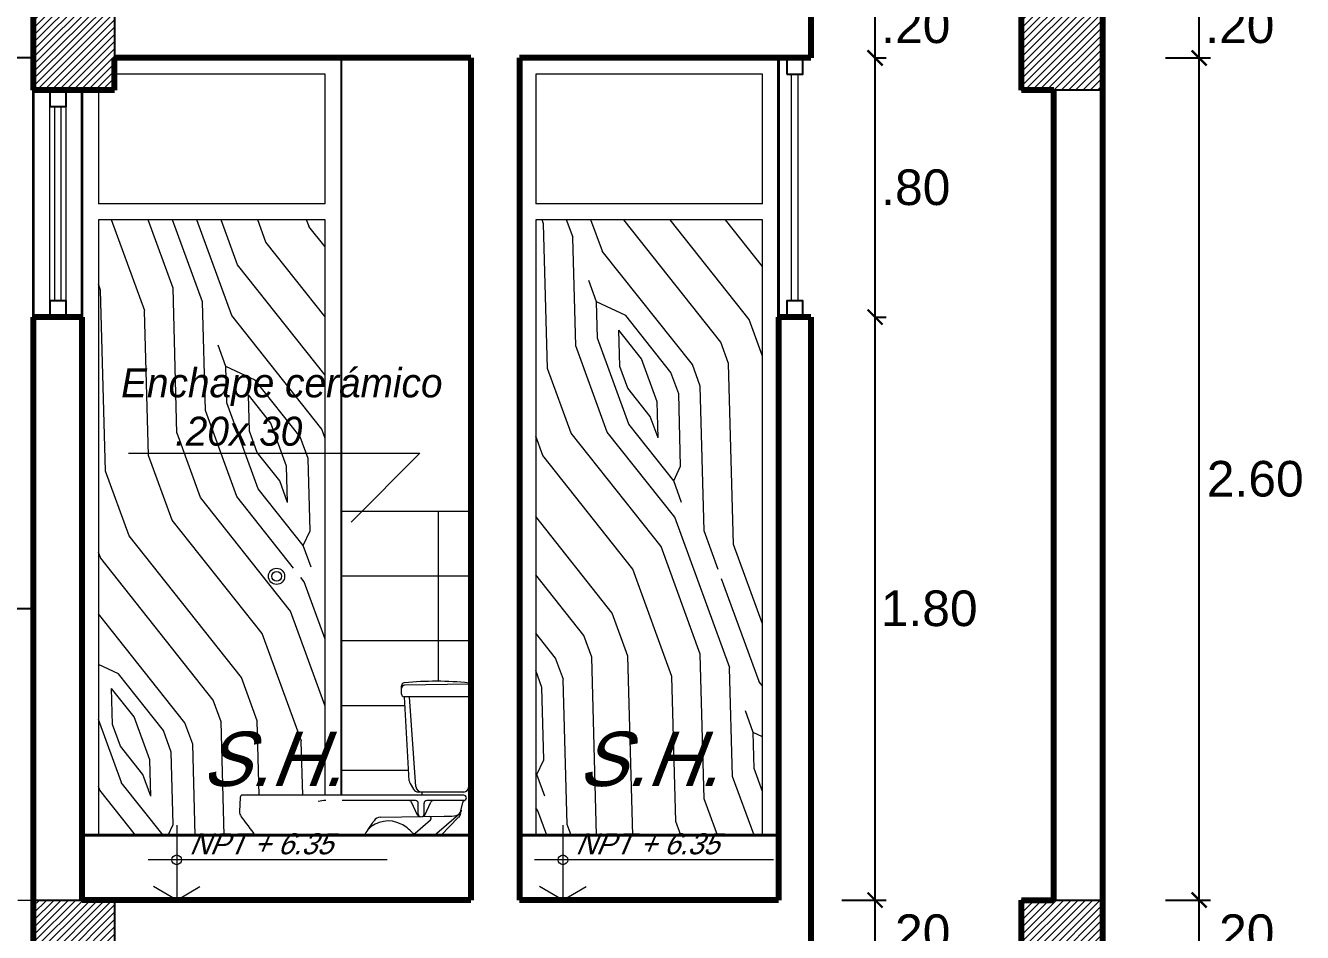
# Model space of a CAD drawing. Header units: millimetres. Extents: x 3779 to 7711, y 1445 to 3132.
# Drawn here: x 3961.246 to 3965.188, y 1478.683 to 1481.483 of the extents above; entities that cross this region are included whole.
import ezdxf

# ---------------------------------------------------------------- set-up
doc = ezdxf.new("R2010")
doc.units = ezdxf.units.MM
doc.header["$PDMODE"] = 3
doc.linetypes.add('HIDDEN', pattern=[9.525, 6.35, -3.175])
for name, color, linetype, lineweight in [('cotas', 7, 'Continuous', 5), ('pluma 0.0', 33, 'Continuous', 0), ('pluma 1', 1, 'Continuous', 9), ('pluma 2', 2, 'Continuous', 20), ('pluma 2.5', 30, 'Continuous', 25), ('pluma 3.5', 253, 'Continuous', 35), ('pluma 4', 34, 'Continuous', 40), ('pluma 8', 98, 'Continuous', 80), ('proyecciones', 32, 'HIDDEN', 9), ('SANITARIOS', 40, 'Continuous', 9), ('TEXTO', 7, 'Continuous', 9), ('TEXTURAS', 35, 'Continuous', 5)]:
    doc.layers.add(name, color=color, linetype=linetype, lineweight=lineweight)
doc.styles.add('nombreambiente', font='stylu.ttf', dxfattribs={"oblique": 20})
doc.styles.get("Standard").update_dxf_attribs({"font": 'arial.ttf'})
doc.dimstyles.new('INTERIOR', dxfattribs={"dimtxt": 0.11, "dimasz": 0.0465, "dimexe": 0.0345, "dimexo": 0.195, "dimgap": 0.0295, "dimtad": 2, "dimtih": 1, "dimtoh": 1, "dimzin": 4, "dimdsep": 46, "dimtxsty": 'Standard', "dimblk": 'ARCHTICK', "dimcen": 0, "dimdle": 0.06, "dimclrd": 256, "dimclre": 256, "dimclrt": 256, "dimadec": 0, "dimazin": 0, "dimtfac": 1, "dimtmove": 0, "dimatfit": 3, "dimldrblk": 'ARCHTICK', "dimfxl": 0.0345, "dimtolj": 1, "dimtzin": 0, "dimlwe": 25, "dimarcsym": 0})

# ---------------------------------------------------------------- blocks, each defined once
blk = doc.blocks.new('ttryt')
at = {"layer": 'pluma 1'}
for p, q in [((1118.6396, 393.5141), (1118.6396, 393.2829)), ((1119.2894, 393.4071), (1118.5516, 393.4071)), ((1118.6396, 393.2829), (1118.5676, 393.3244)), ((1118.6396, 393.2829), (1118.7115, 393.3244))]:
    blk.add_line(p, q, dxfattribs=at)
at = {"layer": 'pluma 1', "linetype": 'Continuous'}
blk.add_circle((1118.6396, 393.4071), 0.015, dxfattribs=at)
blk = doc.blocks.new('_ArchTick')
at = {"color": 0, "linetype": 'ByBlock', "lineweight": 40, "const_width": 0.15}
blk.add_lwpolyline([(-0.5, -0.5), (0.5, 0.5)], dxfattribs=at)
blk = doc.blocks.new('*D848')
at = {"layer": 'cotas', "lineweight": -2, "transparency": 16777216}
blk.add_line((3963.8686, 1478.5228), (3963.8686, 1478.8428), dxfattribs=at)
at = {"layer": 'cotas', "lineweight": 25, "transparency": 16777216}
for p, q in [((3963.7657, 1478.7828), (3963.9031, 1478.7828)), ((3963.8657, 1478.5828), (3963.9031, 1478.5828))]:
    blk.add_line(p, q, dxfattribs=at)
at = {"layer": 'Defpoints', "color": 0, "transparency": 16777216}
for p in [(3963.5707, 1478.7828), (3963.8686, 1478.7828), (3963.6707, 1478.5828)]:
    blk.add_point(p, dxfattribs=at)
at = {"layer": 'cotas', "lineweight": -2, "transparency": 16777216, "xscale": 0.04649999999999999, "yscale": 0.04649999999999999, "zscale": 0.04649999999999999}
for p, rotation in [((3963.8686, 1478.7828), 90), ((3963.8686, 1478.5828), 270)]:
    blk.add_blockref('_ArchTick', p, dxfattribs=dict(at, rotation=rotation))
at = {"layer": 'cotas', "transparency": 16777216, "insert": (3963.9943, 1478.6828), "char_height": 0.11, "attachment_point": 5}
blk.add_mtext('\\A1;.20', dxfattribs=at)
blk = doc.blocks.new('*D786')
at = {"layer": 'cotas', "lineweight": -2, "transparency": 16777216}
blk.add_line((3963.8686, 1478.7228), (3963.8686, 1480.6428), dxfattribs=at)
at = {"layer": 'cotas', "lineweight": 25, "transparency": 16777216}
for p, q in [((3963.8657, 1480.5828), (3963.9031, 1480.5828)), ((3963.7657, 1478.7828), (3963.9031, 1478.7828))]:
    blk.add_line(p, q, dxfattribs=at)
at = {"layer": 'Defpoints', "color": 0, "transparency": 16777216}
for p in [(3963.6707, 1480.5828), (3963.8686, 1480.5828), (3963.5707, 1478.7828)]:
    blk.add_point(p, dxfattribs=at)
at = {"layer": 'cotas', "lineweight": -2, "transparency": 16777216, "xscale": 0.04649999999999999, "yscale": 0.04649999999999999, "zscale": 0.04649999999999999}
for p, rotation in [((3963.8686, 1480.5828), 90), ((3963.8686, 1478.7828), 270)]:
    blk.add_blockref('_ArchTick', p, dxfattribs=dict(at, rotation=rotation))
at = {"layer": 'cotas', "transparency": 16777216, "insert": (3964.0356, 1479.6828), "char_height": 0.11, "attachment_point": 5}
blk.add_mtext('\\A1;1.80', dxfattribs=at)
blk = doc.blocks.new('*D787')
at = {"layer": 'cotas', "lineweight": -2, "transparency": 16777216}
blk.add_line((3963.8686, 1480.5228), (3963.8686, 1481.4428), dxfattribs=at)
at = {"layer": 'cotas', "lineweight": 25, "transparency": 16777216}
for p, q in [((3963.8657, 1481.3828), (3963.9031, 1481.3828)), ((3963.8657, 1480.5828), (3963.9031, 1480.5828))]:
    blk.add_line(p, q, dxfattribs=at)
at = {"layer": 'Defpoints', "color": 0, "transparency": 16777216}
for p in [(3963.6707, 1481.3828), (3963.8686, 1481.3828), (3963.6707, 1480.5828)]:
    blk.add_point(p, dxfattribs=at)
at = {"layer": 'cotas', "lineweight": -2, "transparency": 16777216, "xscale": 0.04649999999999999, "yscale": 0.04649999999999999, "zscale": 0.04649999999999999}
for p, rotation in [((3963.8686, 1481.3828), 90), ((3963.8686, 1480.5828), 270)]:
    blk.add_blockref('_ArchTick', p, dxfattribs=dict(at, rotation=rotation))
at = {"layer": 'cotas', "transparency": 16777216, "insert": (3963.9943, 1480.9828), "char_height": 0.11, "attachment_point": 5}
blk.add_mtext('\\A1;.80', dxfattribs=at)
blk = doc.blocks.new('*D788')
at = {"layer": 'cotas', "lineweight": -2, "transparency": 16777216}
blk.add_line((3963.8686, 1481.3228), (3963.8686, 1481.6428), dxfattribs=at)
at = {"layer": 'cotas', "lineweight": 25, "transparency": 16777216}
for p, q in [((3963.7657, 1481.5828), (3963.9031, 1481.5828)), ((3963.8657, 1481.3828), (3963.9031, 1481.3828))]:
    blk.add_line(p, q, dxfattribs=at)
at = {"layer": 'Defpoints', "color": 0, "transparency": 16777216}
for p in [(3963.5707, 1481.5828), (3963.8686, 1481.5828), (3963.6707, 1481.3828)]:
    blk.add_point(p, dxfattribs=at)
at = {"layer": 'cotas', "lineweight": -2, "transparency": 16777216, "xscale": 0.04649999999999999, "yscale": 0.04649999999999999, "zscale": 0.04649999999999999}
for p, rotation in [((3963.8686, 1481.5828), 90), ((3963.8686, 1481.3828), 270)]:
    blk.add_blockref('_ArchTick', p, dxfattribs=dict(at, rotation=rotation))
at = {"layer": 'cotas', "transparency": 16777216, "insert": (3963.9943, 1481.4828), "char_height": 0.11, "attachment_point": 5}
blk.add_mtext('\\A1;.20', dxfattribs=at)
blk = doc.blocks.new('*D663')
at = {"layer": 'cotas', "lineweight": -2, "transparency": 16777216}
blk.add_line((3964.8692, 1478.5228), (3964.8692, 1478.8428), dxfattribs=at)
at = {"layer": 'cotas', "lineweight": 25, "transparency": 16777216}
for p, q in [((3964.7657, 1478.7828), (3964.9037, 1478.7828)), ((3964.7657, 1478.5828), (3964.9037, 1478.5828))]:
    blk.add_line(p, q, dxfattribs=at)
at = {"layer": 'Defpoints', "color": 0, "transparency": 16777216}
for p in [(3964.5707, 1478.7828), (3964.8692, 1478.7828), (3964.5707, 1478.5828)]:
    blk.add_point(p, dxfattribs=at)
at = {"layer": 'cotas', "lineweight": -2, "transparency": 16777216, "xscale": 0.04649999999999999, "yscale": 0.04649999999999999, "zscale": 0.04649999999999999}
for p, rotation in [((3964.8692, 1478.7828), 90), ((3964.8692, 1478.5828), 270)]:
    blk.add_blockref('_ArchTick', p, dxfattribs=dict(at, rotation=rotation))
at = {"layer": 'cotas', "transparency": 16777216, "insert": (3964.9948, 1478.6828), "char_height": 0.11, "attachment_point": 5}
blk.add_mtext('\\A1;.20', dxfattribs=at)
blk = doc.blocks.new('*D664')
at = {"layer": 'cotas', "lineweight": -2, "transparency": 16777216}
blk.add_line((3964.8692, 1478.7228), (3964.8692, 1481.4428), dxfattribs=at)
at = {"layer": 'cotas', "lineweight": 25, "transparency": 16777216}
for p, q in [((3964.7657, 1481.3828), (3964.9037, 1481.3828)), ((3964.7657, 1478.7828), (3964.9037, 1478.7828))]:
    blk.add_line(p, q, dxfattribs=at)
at = {"layer": 'Defpoints', "color": 0, "transparency": 16777216}
for p in [(3964.5707, 1481.3828), (3964.8692, 1481.3828), (3964.5707, 1478.7828)]:
    blk.add_point(p, dxfattribs=at)
at = {"layer": 'cotas', "lineweight": -2, "transparency": 16777216, "xscale": 0.04649999999999999, "yscale": 0.04649999999999999, "zscale": 0.04649999999999999}
for p, rotation in [((3964.8692, 1481.3828), 90), ((3964.8692, 1478.7828), 270)]:
    blk.add_blockref('_ArchTick', p, dxfattribs=dict(at, rotation=rotation))
at = {"layer": 'cotas', "transparency": 16777216, "insert": (3965.0423, 1480.0828), "char_height": 0.11, "attachment_point": 5}
blk.add_mtext('\\A1;2.60', dxfattribs=at)
blk = doc.blocks.new('*D665')
at = {"layer": 'cotas', "lineweight": -2, "transparency": 16777216}
blk.add_line((3964.8692, 1481.3228), (3964.8692, 1481.6428), dxfattribs=at)
at = {"layer": 'cotas', "lineweight": 25, "transparency": 16777216}
for p, q in [((3964.7657, 1481.5828), (3964.9037, 1481.5828)), ((3964.7657, 1481.3828), (3964.9037, 1481.3828))]:
    blk.add_line(p, q, dxfattribs=at)
at = {"layer": 'Defpoints', "color": 0, "transparency": 16777216}
for p in [(3964.5707, 1481.5828), (3964.8692, 1481.5828), (3964.5707, 1481.3828)]:
    blk.add_point(p, dxfattribs=at)
at = {"layer": 'cotas', "lineweight": -2, "transparency": 16777216, "xscale": 0.04649999999999999, "yscale": 0.04649999999999999, "zscale": 0.04649999999999999}
for p, rotation in [((3964.8692, 1481.5828), 90), ((3964.8692, 1481.3828), 270)]:
    blk.add_blockref('_ArchTick', p, dxfattribs=dict(at, rotation=rotation))
at = {"layer": 'cotas', "transparency": 16777216, "insert": (3964.9948, 1481.4828), "char_height": 0.11, "attachment_point": 5}
blk.add_mtext('\\A1;.20', dxfattribs=at)

msp = doc.modelspace()

# ---------------------------------------------------------------- hatches: boundary and pattern name
at = {"layer": 'TEXTURAS'}
h = msp.add_hatch(dxfattribs=at)
h.set_pattern_fill('LINE', color=256, scale=0.005, angle=45)
h.set_pattern_definition([(45, (-196.371848, 133.283055), (-0.01122532015, 0.01122532015), [])])
h.paths.add_polyline_path([(3961.5207, 1481.5828), (3961.4207, 1481.5828), (3961.2707, 1481.5828), (3961.2707, 1481.2828), (3961.5207, 1481.2828), (3961.5207, 1481.3828)])
h = msp.add_hatch(dxfattribs=at)
h.set_pattern_fill('LINE', color=256, scale=0.005, angle=45)
h.set_pattern_definition([(45, (-193.321848, 133.283055), (-0.01122532015, 0.01122532015), [])])
h.paths.add_polyline_path([(3964.5707, 1481.5828), (3964.4707, 1481.5828), (3964.3207, 1481.5828), (3964.3207, 1481.2828), (3964.5707, 1481.2828), (3964.5707, 1481.3828)])
h = msp.add_hatch(dxfattribs=at)
h.set_pattern_fill('WOODFACE', color=256, angle=65, pattern_type=2)
h.set_pattern_definition([(65, (-106.3608, 54.7613), (-0.48368953, 1.32892605), [0.05, -0.95]), (155, (-106.5089, 55.2717), (-1.32892605, -0.48368953), [0.1, -0.9]), (110, (-106.5028, 55.0482), (-0.90630779, 0.42261826), [0.0707, -0.2121, 0.0707, -0.1414, 0.495, -0.42431356]), (110, (-106.3366, 54.6948), (-0.90630779, 0.42261826), [0.07071, -0.14142, 0.07071, -1.13137356]), (110, (-106.2793, 55.0543), (-0.90630779, 0.42261826), [0.07071, -1.34350356]), (110, (-106.1917, 55.1238), (-0.90630779, 0.42261826), [0.07071, -1.34350356]), (110, (-106.34574, 55.0301), (-0.90630779, 0.42261826), [0.07071, -1.34350356]), (110, (-106.4122, 55.0059), (-0.90630779, 0.42261826), [0.14142, -1.27279356]), (110, (-106.9863, 55.54945), (-0.90630779, 0.42261826), [0.14142, -1.27279356]), (110, (-106.4998, 54.9364), (-0.90630779, 0.42261826), [0.28284, -1.13137356]), (110, (-106.5662, 54.9122), (-0.90630779, 0.42261826), [0.28284, -1.13137356]), (110, (-106.5634, 55.6281), (-0.90630779, 0.42261826), [0.28284, -1.13137356]), (110, (-106.678, 54.9092), (-0.90630779, 0.42261826), [0.212132, -1.20208156]), (110, (-106.89845, 54.7913), (-0.90630779, 0.42261826), [0.212132, -1.20208156]), (110, (-106.76555, 54.8397), (-0.90630779, 0.42261826), [0.212132, -1.20208156]), (110, (-106.76274, 55.55556), (-0.90630779, 0.42261826), [0.3535534, -1.06066016]), (110, (-106.8503, 55.48606), (-0.90630779, 0.42261826), [0.3535534, -1.06066016]), (110, (-106.5815, 55.471), (-0.90630779, 0.42261826), [0.49497475, -0.91923882]), (91.565051, (-106.40914, 54.89415), (0.42261826, 0.906307787), [0.1118034, -2.12426458]), (91.565051, (-106.5965, 55.2022), (0.42261826, 0.906307787), [0.1118034, -2.12426458]), (91.565051, (-106.527, 55.1146), (0.42261826, 0.906307787), [0.1118034, -2.12426458]), (91.565051, (-106.33964, 54.80657), (0.42261826, 0.906307787), [0.2236068, -2.01246118]), (91.565051, (-106.66295, 55.178), (0.42261826, 0.906307787), [0.3354102, -1.90065778]), (91.565051, (-106.75053, 55.1085), (0.42261826, 0.906307787), [0.4472136, -1.78885438]), (91.565051, (-106.8381, 55.039), (0.42261826, 0.906307787), [0.4472136, -1.78885438]), (91.565051, (-107.1734, 55.02985), (0.42261826, 0.906307787), [0.4472136, -1.78885438]), (91.565051, (-107.08276, 54.9876), (0.42261826, 0.906307787), [0.559017, -1.67705098]), (91.565051, (-106.971, 54.99064), (0.42261826, 0.906307787), [0.559017, -1.67705098]), (128.434949, (-106.46056, 55.1388), (-0.906307787, 0.42261826), [0.1118034, -2.12426458]), (128.434949, (-106.4333, 54.9606), (-0.906307787, 0.42261826), [0.1118034, -2.12426458]), (128.434949, (-106.36077, 54.76125), (-0.906307787, 0.42261826), [0.2236068, -2.01246118]), (128.434949, (-106.36993, 55.09654), (-0.906307787, 0.42261826), [0.2236068, -2.01246118]), (128.434949, (-106.3577, 54.6495), (-0.906307787, 0.42261826), [0.3354102, -1.90065778]), (128.434949, (-106.39998, 54.55886), (-0.906307787, 0.42261826), [0.4472136, -1.78885438]), (128.434949, (-106.06493, 55.39567), (-0.906307787, 0.42261826), [0.4472136, -1.78885438]), (128.434949, (-106.3035, 55.12072), (-0.906307787, 0.42261826), [0.4472136, -1.78885438]), (128.434949, (-106.12833, 55.25972), (-0.906307787, 0.42261826), [0.559017, -1.67705098]), (128.434949, (-106.2159, 55.19022), (-0.906307787, 0.42261826), [0.559017, -1.67705098])])
h.paths.add_polyline_path([(3962.0957, 1479.7824, -1), (3962.0457, 1479.7824, -1)], flags=16)
h.paths.add_polyline_path([(3962.0857, 1479.7824, -1), (3962.0557, 1479.7824, -1)], flags=0)
edge = h.paths.add_edge_path()
edge.add_line((3961.9154, 1479.1068), (3962.1707, 1479.1068))
edge.add_line((3962.1707, 1479.1068), (3962.1707, 1480.8828))
edge.add_line((3962.1707, 1480.8828), (3961.4707, 1480.8828))
edge.add_line((3961.4707, 1480.8828), (3961.4707, 1478.9828))
edge.add_line((3961.4707, 1478.9828), (3961.9557, 1478.9828))
edge.add_arc((3962.7547, 1479.6436), 1.0369, 215.532, 219.5937, ccw=False)
edge.add_arc((3961.9336, 1479.0565), 0.0275, 181.2152, 214.3134, ccw=False)
edge.add_line((3961.9061, 1479.056), (3961.9082, 1479.0999))
edge.add_arc((3961.9154, 1479.0996), 0.0072, 90, 177.2965, ccw=False)
h = msp.add_hatch(dxfattribs=at)
h.set_pattern_fill('WOODFACE', color=256, angle=65, pattern_type=2)
h.set_pattern_definition([(65, (-104.6108, 49.1613), (-0.48368953, 1.32892605), [0.05, -0.95]), (155, (-104.7589, 49.6717), (-1.32892605, -0.48368953), [0.1, -0.9]), (110, (-104.7528, 49.4482), (-0.90630779, 0.42261826), [0.0707, -0.2121, 0.0707, -0.1414, 0.495, -0.42431356]), (110, (-104.5866, 49.0948), (-0.90630779, 0.42261826), [0.07071, -0.14142, 0.07071, -1.13137356]), (110, (-104.5293, 49.4543), (-0.90630779, 0.42261826), [0.07071, -1.34350356]), (110, (-104.4417, 49.5238), (-0.90630779, 0.42261826), [0.07071, -1.34350356]), (110, (-104.59574, 49.4301), (-0.90630779, 0.42261826), [0.07071, -1.34350356]), (110, (-104.6622, 49.4059), (-0.90630779, 0.42261826), [0.14142, -1.27279356]), (110, (-105.2363, 49.94945), (-0.90630779, 0.42261826), [0.14142, -1.27279356]), (110, (-104.7498, 49.3364), (-0.90630779, 0.42261826), [0.28284, -1.13137356]), (110, (-104.8162, 49.3122), (-0.90630779, 0.42261826), [0.28284, -1.13137356]), (110, (-104.8134, 50.0281), (-0.90630779, 0.42261826), [0.28284, -1.13137356]), (110, (-104.928, 49.3092), (-0.90630779, 0.42261826), [0.212132, -1.20208156]), (110, (-105.14845, 49.1913), (-0.90630779, 0.42261826), [0.212132, -1.20208156]), (110, (-105.01555, 49.2397), (-0.90630779, 0.42261826), [0.212132, -1.20208156]), (110, (-105.01274, 49.95556), (-0.90630779, 0.42261826), [0.3535534, -1.06066016]), (110, (-105.1003, 49.88606), (-0.90630779, 0.42261826), [0.3535534, -1.06066016]), (110, (-104.8315, 49.871), (-0.90630779, 0.42261826), [0.49497475, -0.91923882]), (91.565051, (-104.65914, 49.29415), (0.42261826, 0.906307787), [0.1118034, -2.12426458]), (91.565051, (-104.8465, 49.6022), (0.42261826, 0.906307787), [0.1118034, -2.12426458]), (91.565051, (-104.777, 49.5146), (0.42261826, 0.906307787), [0.1118034, -2.12426458]), (91.565051, (-104.58964, 49.20657), (0.42261826, 0.906307787), [0.2236068, -2.01246118]), (91.565051, (-104.91295, 49.578), (0.42261826, 0.906307787), [0.3354102, -1.90065778]), (91.565051, (-105.00053, 49.5085), (0.42261826, 0.906307787), [0.4472136, -1.78885438]), (91.565051, (-105.0881, 49.439), (0.42261826, 0.906307787), [0.4472136, -1.78885438]), (91.565051, (-105.4234, 49.42985), (0.42261826, 0.906307787), [0.4472136, -1.78885438]), (91.565051, (-105.33276, 49.3876), (0.42261826, 0.906307787), [0.559017, -1.67705098]), (91.565051, (-105.221, 49.39064), (0.42261826, 0.906307787), [0.559017, -1.67705098]), (128.434949, (-104.71056, 49.5388), (-0.906307787, 0.42261826), [0.1118034, -2.12426458]), (128.434949, (-104.6833, 49.3606), (-0.906307787, 0.42261826), [0.1118034, -2.12426458]), (128.434949, (-104.61077, 49.16125), (-0.906307787, 0.42261826), [0.2236068, -2.01246118]), (128.434949, (-104.61993, 49.49654), (-0.906307787, 0.42261826), [0.2236068, -2.01246118]), (128.434949, (-104.6077, 49.0495), (-0.906307787, 0.42261826), [0.3354102, -1.90065778]), (128.434949, (-104.64998, 48.95886), (-0.906307787, 0.42261826), [0.4472136, -1.78885438]), (128.434949, (-104.31493, 49.79567), (-0.906307787, 0.42261826), [0.4472136, -1.78885438]), (128.434949, (-104.5535, 49.52072), (-0.906307787, 0.42261826), [0.4472136, -1.78885438]), (128.434949, (-104.37833, 49.65972), (-0.906307787, 0.42261826), [0.559017, -1.67705098]), (128.434949, (-104.4659, 49.59022), (-0.906307787, 0.42261826), [0.559017, -1.67705098])])
h.paths.add_polyline_path([(3963.5207, 1480.8828), (3962.8207, 1480.8828), (3962.8207, 1480.5828), (3962.8207, 1478.9828), (3963.5207, 1478.9828)])
h.paths.add_polyline_path([(3963.3957, 1479.7824, -1), (3963.3457, 1479.7824, -1)], flags=16)
h.paths.add_polyline_path([(3963.3857, 1479.7824, -1), (3963.3557, 1479.7824, -1)], flags=0)
h = msp.add_hatch(dxfattribs=at)
h.set_pattern_fill('LINE', color=256, scale=0.005, angle=45)
h.set_pattern_definition([(45, (-196.371848, 130.483055), (-0.01122532015, 0.01122532015), [])])
h.paths.add_polyline_path([(3961.5207, 1478.7828), (3961.4207, 1478.7828), (3961.2707, 1478.7828), (3961.2707, 1478.4828), (3961.5207, 1478.4828), (3961.5207, 1478.5828)])
h = msp.add_hatch(dxfattribs=at)
h.set_pattern_fill('LINE', color=256, scale=0.005, angle=45)
h.set_pattern_definition([(45, (-193.321848, 130.483055), (-0.01122532015, 0.01122532015), [])])
h.paths.add_polyline_path([(3964.5707, 1478.7828), (3964.4707, 1478.7828), (3964.3207, 1478.7828), (3964.3207, 1478.4828), (3964.5707, 1478.4828), (3964.5707, 1478.5828)])

# ---------------------------------------------------------------- linework, layer by layer
at = {"layer": 'pluma 0.0'}
for p, q in [((3961.3207, 1480.6328), (3961.3207, 1481.2328)), ((3961.3707, 1480.6328), (3961.3707, 1481.2328)), ((3962.6207, 1479.9828), (3962.2207, 1479.9828)), ((3962.5207, 1479.4584), (3962.5207, 1479.9828)), ((3962.6207, 1479.7828), (3962.2207, 1479.7828)), ((3962.6207, 1479.5828), (3962.2207, 1479.5828)), ((3962.4168, 1479.3828), (3962.2207, 1479.3828)), ((3962.4284, 1479.1828), (3962.2207, 1479.1828)), ((3962.4707, 1479.1068), (3962.4707, 1479.1164))]:
    msp.add_line(p, q, dxfattribs=at)
at = {"layer": 'pluma 1'}
for p, q in [((3963.6107, 1480.6328), (3963.6107, 1481.3328)), ((3963.6307, 1480.6328), (3963.6307, 1481.3328)), ((3961.3357, 1480.6328), (3961.3357, 1481.2328)), ((3961.3557, 1480.6328), (3961.3557, 1481.2328)), ((3962.1707, 1480.9328), (3961.4707, 1480.9328)), ((3963.5207, 1480.9328), (3962.8207, 1480.9328)), ((3962.1707, 1480.8828), (3961.4707, 1480.8828)), ((3963.5207, 1480.8828), (3962.8207, 1480.8828))]:
    msp.add_line(p, q, dxfattribs=at)
for points in [[(3962.1707, 1480.9328), (3962.1707, 1481.3328), (3961.5207, 1481.3328)], [(3963.5207, 1480.9328), (3963.5207, 1481.3328), (3962.8207, 1481.3328), (3962.8207, 1480.9328)], [(3961.4707, 1481.2828), (3961.4707, 1480.9328)], [(3961.4707, 1480.8828), (3961.4707, 1480.5828), (3961.4707, 1478.9828)], [(3962.1707, 1479.1068), (3962.1707, 1480.8828)], [(3962.8207, 1480.8828), (3962.8207, 1480.5828), (3962.8207, 1478.9828)], [(3963.5207, 1478.9828), (3963.5207, 1480.8828)]]:
    msp.add_lwpolyline(points, dxfattribs=at)
for radius in [0.025, 0.015]:
    msp.add_circle((3962.0207, 1479.7824), radius, dxfattribs=at)
at = {"layer": 'pluma 2'}
msp.add_line((3958.2707, 1479.6828), (3961.2707, 1479.6828), dxfattribs=at)
at = {"layer": 'pluma 2.5'}
for points in [[(3961.5207, 1481.2828), (3961.2707, 1481.2828), (3961.2707, 1481.5828), (3961.5207, 1481.5828)], [(3964.5707, 1481.2828), (3964.3207, 1481.2828), (3964.3207, 1481.5828), (3964.5707, 1481.5828)], [(3963.5957, 1481.3328), (3963.6457, 1481.3328), (3963.6457, 1481.3828), (3963.5957, 1481.3828)], [(3961.3207, 1481.2328), (3961.3707, 1481.2328), (3961.3707, 1481.2828), (3961.3207, 1481.2828)], [(3961.3207, 1480.5828), (3961.3707, 1480.5828), (3961.3707, 1480.6328), (3961.3207, 1480.6328)], [(3963.5957, 1480.5828), (3963.6457, 1480.5828), (3963.6457, 1480.6328), (3963.5957, 1480.6328)], [(3961.5207, 1478.4828), (3961.2707, 1478.4828), (3961.2707, 1478.7828), (3961.5207, 1478.7828)], [(3964.5707, 1478.4828), (3964.3207, 1478.4828), (3964.3207, 1478.7828), (3964.5707, 1478.7828)]]:
    msp.add_lwpolyline(points, close=True, dxfattribs=at)
for points in [[(3958.2707, 1479.6828), (3961.2707, 1479.6828), (3961.2707, 1481.3828), (3958.2707, 1481.3828), (3958.2707, 1481.2828)], [(3962.2207, 1479.1068), (3962.2207, 1481.3828), (3961.5207, 1481.3828)]]:
    msp.add_lwpolyline(points, dxfattribs=at)
at = {"layer": 'pluma 3.5'}
for p, q in [((3961.2707, 1480.5828), (3961.2707, 1481.2828)), ((3961.4207, 1480.5828), (3961.4207, 1481.2828))]:
    msp.add_line(p, q, dxfattribs=at)
at = {"layer": 'pluma 4'}
for p, q in [((3963.5707, 1480.5828), (3963.5707, 1481.3828)), ((3962.6207, 1478.9828), (3961.4207, 1478.9828)), ((3962.7707, 1478.9828), (3963.5707, 1478.9828))]:
    msp.add_line(p, q, dxfattribs=at)
at = {"layer": 'pluma 8'}
for p, q in [((3964.5707, 1485.3828), (3964.5707, 1470.2828)), ((3961.2707, 1481.2828), (3961.2707, 1483.3828)), ((3963.6707, 1483.3828), (3963.6707, 1481.3828)), ((3964.3207, 1481.2828), (3964.3207, 1481.5828)), ((3962.6207, 1481.3828), (3961.5207, 1481.3828)), ((3961.5207, 1481.2828), (3961.5207, 1481.3824)), ((3962.6207, 1481.3828), (3962.6207, 1478.7828)), ((3963.6707, 1481.3828), (3962.7707, 1481.3828)), ((3962.7707, 1481.3828), (3962.7707, 1478.7828)), ((3961.5207, 1481.2828), (3961.2707, 1481.2828)), ((3964.4207, 1481.2828), (3964.3207, 1481.2828)), ((3964.4207, 1478.7828), (3964.4207, 1481.2828)), ((3961.2707, 1478.4828), (3961.2707, 1480.5828)), ((3961.4207, 1480.5828), (3961.2707, 1480.5828)), ((3961.4207, 1478.7828), (3961.4207, 1480.5828)), ((3963.6707, 1480.5828), (3963.5707, 1480.5828)), ((3963.5707, 1480.5828), (3963.5707, 1478.7828)), ((3963.6707, 1480.5828), (3963.6707, 1478.5828)), ((3962.6207, 1478.7828), (3961.4207, 1478.7828)), ((3963.5707, 1478.7828), (3962.7707, 1478.7828)), ((3964.3207, 1478.4828), (3964.3207, 1478.7828)), ((3964.3207, 1478.7828), (3964.4207, 1478.7828))]:
    msp.add_line(p, q, dxfattribs=at)
at = {"layer": 'proyecciones', "linetype": 'HIDDEN', "ltscale": 0.02}
msp.add_line((3958.2707, 1478.7828), (3961.2707, 1478.7828), dxfattribs=at)
at = {"layer": 'SANITARIOS'}
for p, q in [((3962.4065, 1479.4188), (3962.4065, 1479.4438)), ((3962.614, 1479.4496), (3962.416, 1479.4461)), ((3962.6201, 1479.4164), (3962.6201, 1479.447)), ((3962.6141, 1479.4104), (3962.4149, 1479.4104)), ((3962.4302, 1479.1508), (3962.4152, 1479.4104)), ((3962.4509, 1479.1331), (3962.4309, 1479.4104)), ((3962.6129, 1479.4104), (3962.6129, 1479.1308)), ((3962.4328, 1479.1426), (3962.4433, 1479.1251)), ((3962.5985, 1479.1164), (3962.4587, 1479.1164)), ((3961.9082, 1479.0999), (3961.9061, 1479.056)), ((3962.5985, 1479.1068), (3961.9154, 1479.1068)), ((3962.4497, 1479.09), (3962.2229, 1479.09)), ((3962.4561, 1479.0445), (3962.437, 1479.0852)), ((3962.4581, 1479.0476), (3962.4581, 1479.0816)), ((3962.4761, 1479.0476), (3962.4761, 1479.0816)), ((3962.478, 1479.0446), (3962.4972, 1479.0852)), ((3962.5985, 1479.09), (3962.4845, 1479.09)), ((3962.5879, 1479.0496), (3962.5954, 1479.0842)), ((3962.3414, 1479.0386), (3962.5378, 1479.0414)), ((3962.5086, 1478.9828), (3962.5824, 1479.0468)), ((3962.5287, 1478.9828), (3962.5818, 1479.0381)), ((3962.4486, 1478.9892), (3962.4959, 1479.0302))]:
    msp.add_line(p, q, dxfattribs=at)
for centre, radius, start, end in [((3962.4161, 1479.4438), 0.0096, 95.9104, 180), ((3962.4161, 1479.4365), 0.0096, 90.337, 180), ((3962.5133, 1478.5048), 0.9535, 83.8933, 95.9104), ((3962.6141, 1479.4436), 0.006, 0, 91.0108), ((3962.6141, 1479.447), 0.006, 360, 83.8933), ((3962.4149, 1479.4188), 0.0084, 180, 270), ((3962.6141, 1479.4164), 0.006, 270, 0), ((3962.4482, 1479.1518), 0.018, 183.3067, 210.9638), ((3962.4587, 1479.1344), 0.018, 210.9638, 270), ((3962.4688, 1479.1344), 0.018, 184.1182, 270), ((3962.5985, 1479.1308), 0.0144, 270, 0), ((3961.9154, 1479.0996), 0.0072, 90, 177.2965), ((3962.1745, 1478.9524), 0.1376, 90.6808, 100.7404), ((3962.4294, 1479.0816), 0.0084, 25.2026, 90), ((3962.4497, 1479.0816), 0.0084, 0, 90), ((3962.4845, 1479.0816), 0.0084, 90, 180), ((3962.5048, 1479.0816), 0.0084, 90, 154.6811), ((3962.6036, 1479.0824), 0.0084, 107.8519, 167.7749), ((3962.5985, 1479.0984), 0.0084, 0, 90), ((3962.5985, 1479.0984), 0.0084, 270, 0), ((3961.9336, 1479.0565), 0.0275, 181.2154, 214.3167), ((3962.7547, 1479.6436), 1.0369, 215.5321, 219.5937), ((3962.3417, 1479.0146), 0.024, 90.8303, 146.8312), ((3962.4626, 1479.0475), 0.0072, 205.2026, 270.8303), ((3962.4653, 1479.0476), 0.0072, 180, 270.8303), ((3962.4689, 1479.0476), 0.0072, 270.8303, 0), ((3962.4715, 1479.0477), 0.0072, 270.8303, 334.6811), ((3962.4919, 1479.0347), 0.006, 310.9366, 90.8303), ((3962.5389, 1479.3846), 0.3431, 269.826, 275.0701), ((3962.5683, 1479.0667), 0.024, 275.0701, 347.7749), ((3962.5657, 1479.0547), 0.024, 316.1669, 347.7749), ((3962.5679, 1479.0649), 0.024, 310.9366, 347.7749), ((3963.2122, 1478.3651), 1.1092, 145.085, 146.1615), ((3961.6333, 1479.4776), 0.8223, 324.4919, 326.8312), ((3962.3652, 1478.941), 0.086, 62.2365, 136.6607), ((3962.3681, 1478.9335), 0.0914, 38.1932, 66.0006), ((3962.4447, 1478.9938), 0.006, 218.1932, 310.9366)]:
    msp.add_arc(centre, radius, start, end, dxfattribs=at)
at = {"layer": 'TEXTURAS'}
msp.add_lwpolyline([(3961.5633, 1480.1622), (3962.4633, 1480.1622), (3962.2512, 1479.95)], dxfattribs=at)

# ---------------------------------------------------------------- block references
at = {"layer": 'pluma 1', "linetype": 'Continuous'}
for p in [(2843.0727, 1085.4999), (2844.2651, 1085.4999)]:
    msp.add_blockref('ttryt', p, dxfattribs=at)

# ---------------------------------------------------------------- texts
at = {"layer": 'TEXTO', "insert": (3961.5407, 1480.4245), "char_height": 0.0896, "width": 2.293656, "attachment_point": 1}
msp.add_mtext('{\\fStylus BT|b0|i1|c0|p34;\\C7;Enchape cerámico \\P     .20x.30}', dxfattribs=at)
at = {"layer": 'TEXTO', "attachment_point": 1, "style": 'nombreambiente'}
for s, insert, char_height, width in [('{\\Q21;S.H.}', (3961.7869, 1479.3027), 0.168, 1.67738), ('{\\Q21;S.H.}', (3962.9489, 1479.3027), 0.168, 1.67738), ('{\\Q23;NPT + 6.35}', (3961.7504, 1478.9891), 0.065, 0.790868), ('{\\Q23;NPT + 6.35}', (3962.9428, 1478.9891), 0.065, 0.790868)]:
    msp.add_mtext(s, dxfattribs=dict(at, insert=insert, char_height=char_height, width=width))

# ---------------------------------------------------------------- dimensions: what is measured, and where the dimension line sits
at = {"layer": 'cotas'}
for base, p1, p2, picture, middle in [((3963.8686, 1481.5828), (3963.6707, 1481.3828), (3963.5707, 1481.5828), '*D788', (3963.9943, 1481.4828)), ((3964.8692, 1481.5828), (3964.5707, 1481.3828), (3964.5707, 1481.5828), '*D665', (3964.9948, 1481.4828)), ((3963.8686, 1481.3828), (3963.6707, 1480.5828), (3963.6707, 1481.3828), '*D787', (3963.9943, 1480.9828)), ((3964.8692, 1481.3828), (3964.5707, 1478.7828), (3964.5707, 1481.3828), '*D664', (3965.0423, 1480.0828)), ((3963.8686, 1480.5828), (3963.5707, 1478.7828), (3963.6707, 1480.5828), '*D786', (3964.0356, 1479.6828)), ((3963.8686, 1478.7828), (3963.6707, 1478.5828), (3963.5707, 1478.7828), '*D848', (3963.9943, 1478.6828)), ((3964.8692, 1478.7828), (3964.5707, 1478.5828), (3964.5707, 1478.7828), '*D663', (3964.9948, 1478.6828))]:
    dim = msp.add_linear_dim(base=base, p1=p1, p2=p2, angle=90, dimstyle='INTERIOR', override={"dimtmove": 1}, dxfattribs=at)
    dim.commit()
    dim.dimension.update_dxf_attribs({"geometry": picture, "text_midpoint": middle})

doc.saveas('drawing.dxf')
